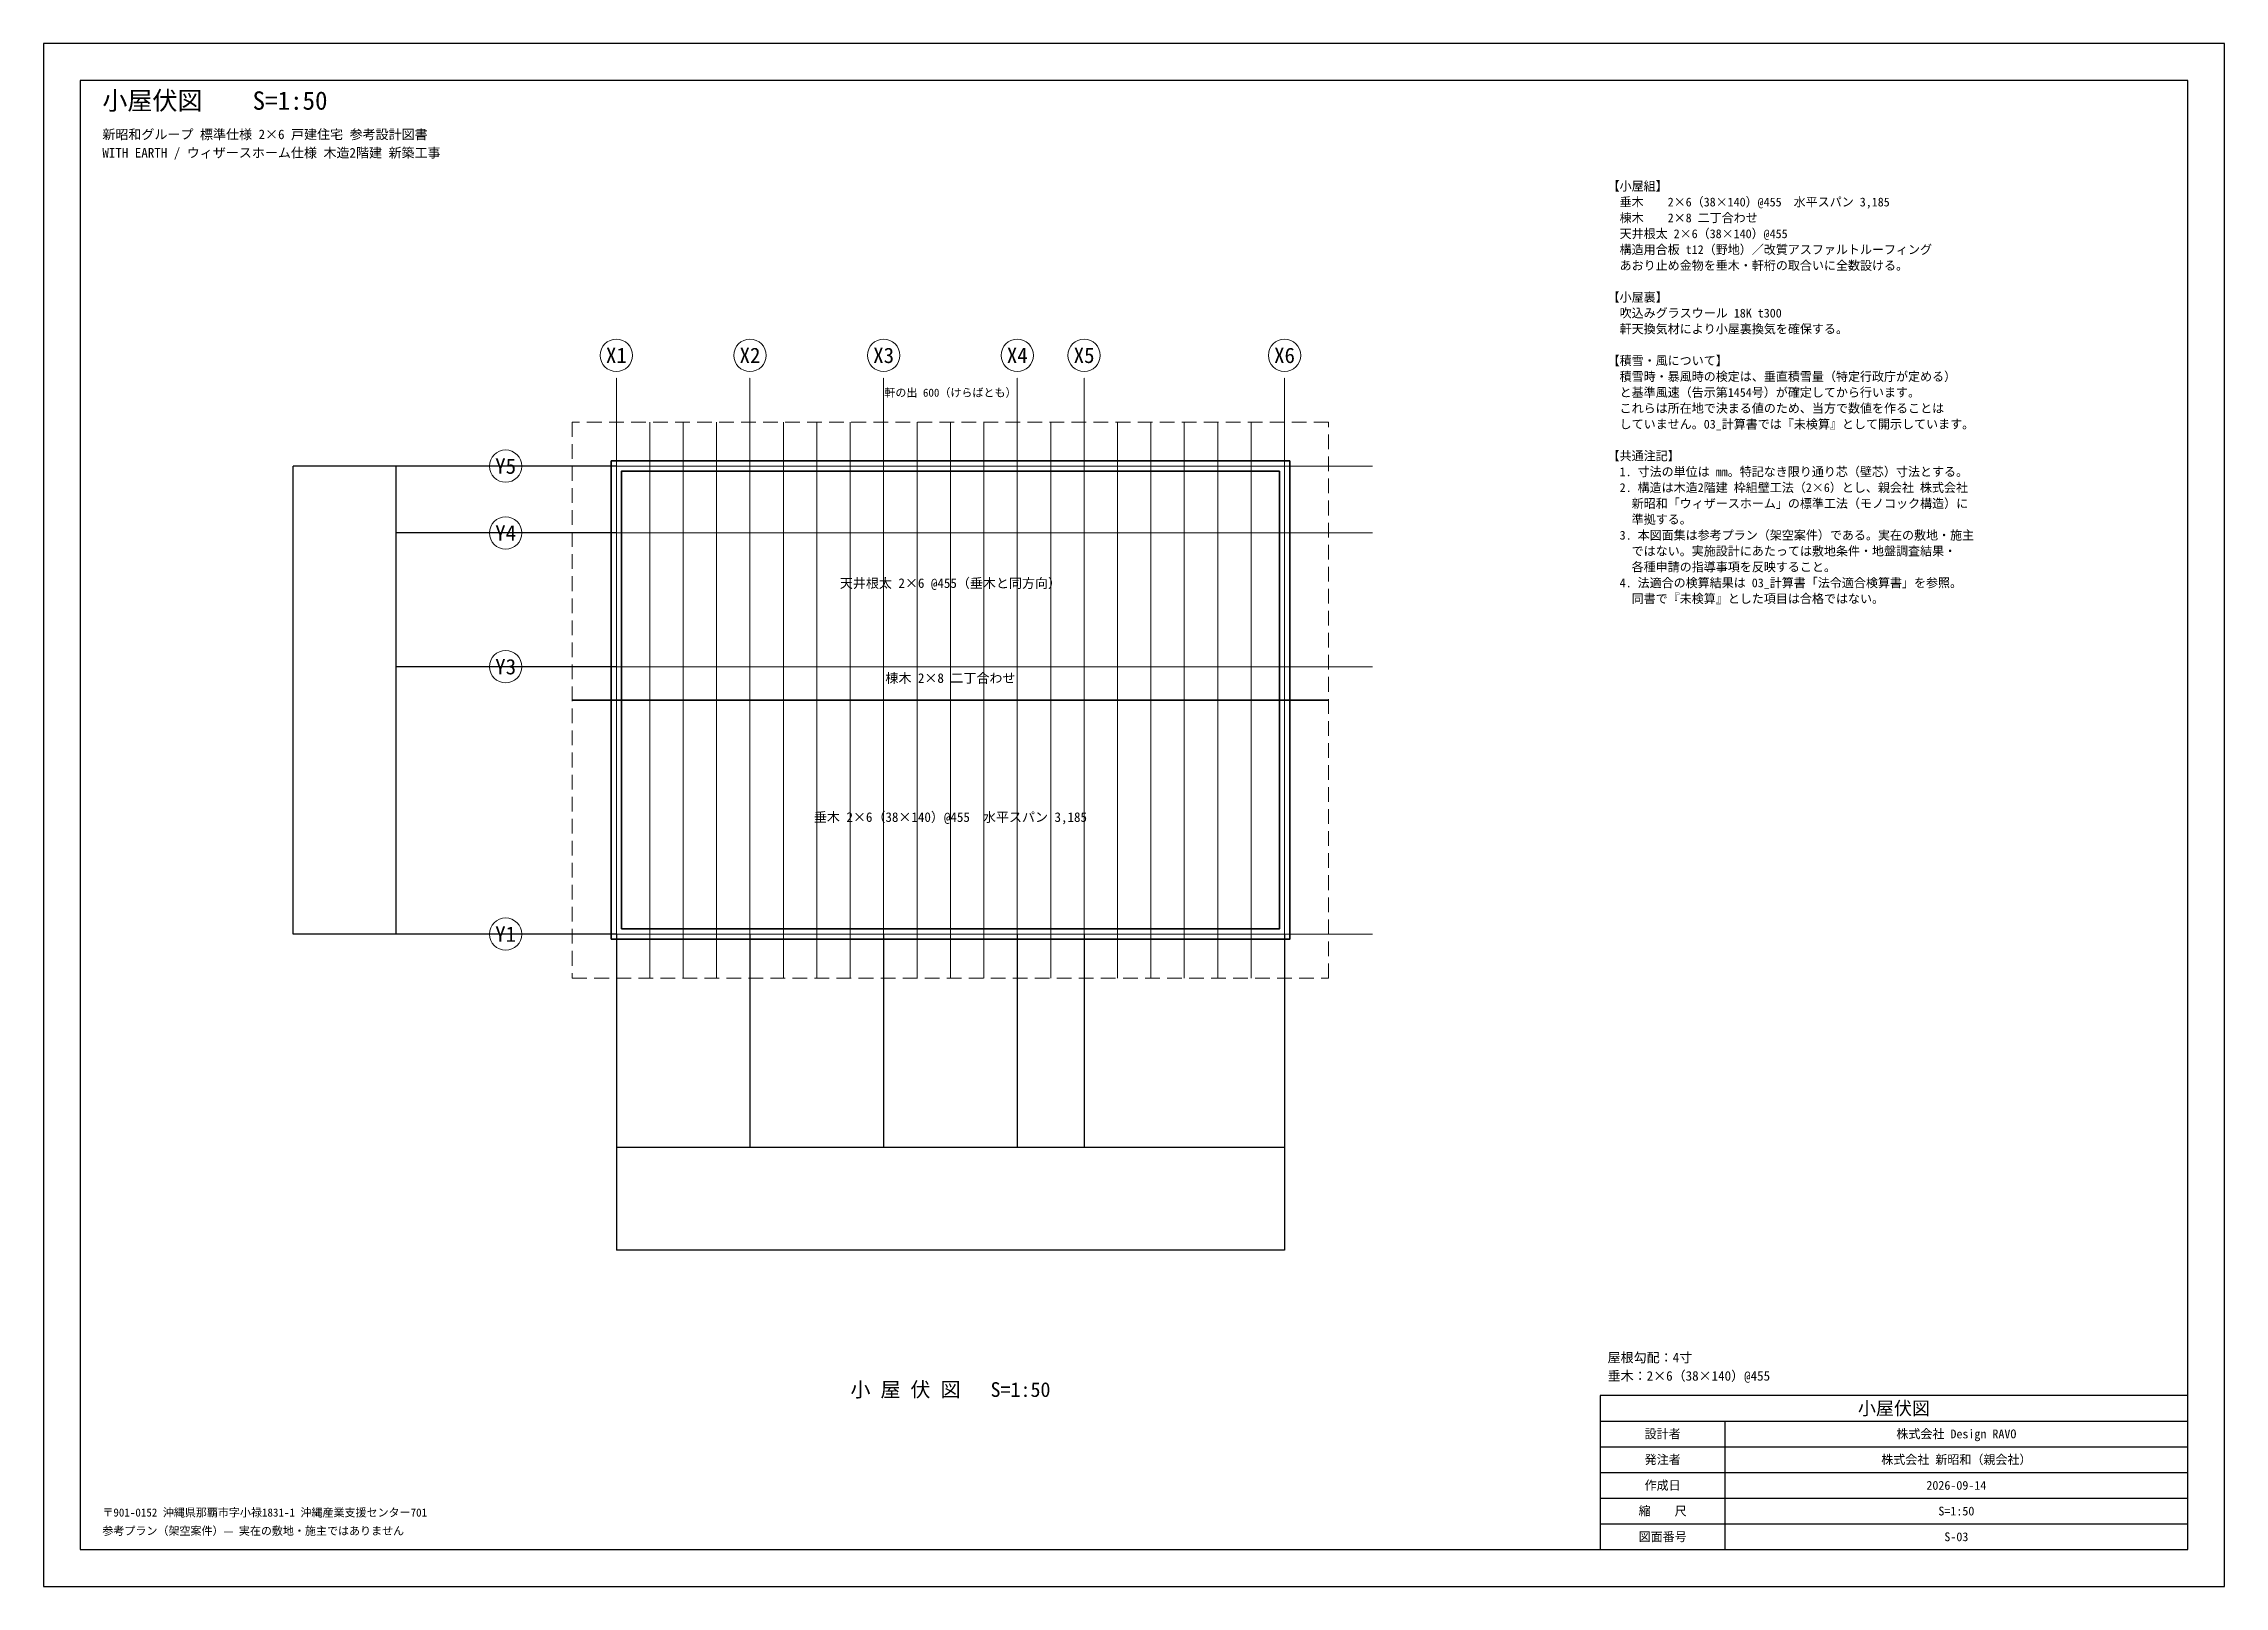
# Model space of a CAD drawing. Header units: millimetres. Extents: x -7800 to 21900, y -8879 to 12121.
import ezdxf
from ezdxf.enums import TextEntityAlignment as Align

# ---------------------------------------------------------------- set-up
doc = ezdxf.new("R2010")
doc.units = ezdxf.units.MM
doc.linetypes.add('DASHDOT2', pattern=[1.778, 1.27, -0.254, 0, -0.254])
doc.linetypes.add('HIDDEN2', pattern=[300, 200, -100])
for name, color, linetype, lineweight in [('A-ANNO', 2, 'Continuous', 13), ('A-DIM', 3, 'Continuous', 9), ('A-GRID', 8, 'Continuous', 9), ('A-ROOF', 5, 'Continuous', 18), ('A-TTLB', 7, 'Continuous', 25), ('S-ANNO', 2, 'Continuous', 13), ('S-BEAM', 5, 'Continuous', 35), ('S-JOIST', 4, 'Continuous', 18)]:
    doc.layers.add(name, color=color, linetype=linetype, lineweight=lineweight)
doc.styles.add('DIP', font='msgothic.ttc')
doc.styles.add('OpenSansCondensed-Light', font='OpenSansCondensed-Light.ttf')
doc.dimstyles.new('EZDXF', dxfattribs={"dimtxt": 0.25, "dimasz": 0.175, "dimexe": 0.375, "dimexo": 0.125, "dimgap": 0.1, "dimtad": 1, "dimlfac": 100, "dimzin": 12, "dimdsep": 46, "dimtxsty": 'OpenSansCondensed-Light', "dimblk": 'ARCHTICK', "dimcen": 2.5, "dimazin": 3, "dimtfac": 0.5, "dimtmove": 2, "dimatfit": 3})

# ---------------------------------------------------------------- blocks, each defined once
blk = doc.blocks.new('_ARCHTICK')
at = {"color": 0, "linetype": 'BYBLOCK', "const_width": 0.15}
blk.add_lwpolyline([(-0.5, -0.5), (0.5, 0.5)], dxfattribs=at)

msp = doc.modelspace()

# ---------------------------------------------------------------- linework, layer by layer
at = {"layer": 'A-GRID', "linetype": 'DASHDOT2'}
for p, q in [((0, -1200), (0, 7570)), ((1820, -1200), (1820, 7570)), ((3640, -1200), (3640, 7570)), ((5460, -1200), (5460, 7570)), ((6370, -1200), (6370, 7570)), ((9100, -1200), (9100, 7570)), ((-1200, 6370), (10300, 6370)), ((-1200, 5460), (10300, 5460)), ((-1200, 3640), (10300, 3640)), ((-1200, 0), (10300, 0))]:
    msp.add_line(p, q, dxfattribs=at)
at = {"layer": 'A-GRID'}
for centre in [(0, 7878), (1820, 7878), (3640, 7878), (5460, 7878), (6370, 7878), (9100, 7878), (-1508, 6370), (-1508, 5460), (-1508, 3640), (-1508, 0)]:
    msp.add_circle(centre, 220, dxfattribs=at)
at = {"layer": 'A-ROOF', "linetype": 'HIDDEN2'}
msp.add_lwpolyline([(-600, -600), (9700, -600), (9700, 6970), (-600, 6970)], close=True, dxfattribs=at)
at = {"layer": 'A-TTLB'}
for p, q in [((13399.80761, -6628.83083), (21399.80761, -6628.83083)), ((15099.80761, -6978.83083), (15099.80761, -6628.83083)), ((13399.80761, -6978.83083), (21399.80761, -6978.83083)), ((15099.80761, -7328.83083), (15099.80761, -6978.83083)), ((13399.80761, -7328.83083), (21399.80761, -7328.83083)), ((15099.80761, -7678.83083), (15099.80761, -7328.83083)), ((13399.80761, -7678.83083), (21399.80761, -7678.83083)), ((15099.80761, -8028.83083), (15099.80761, -7678.83083)), ((13399.80761, -8028.83083), (21399.80761, -8028.83083)), ((15099.80761, -8378.83083), (15099.80761, -8028.83083))]:
    msp.add_line(p, q, dxfattribs=at)
for points in [[(-7800.19239, -8878.83083), (21899.80761, -8878.83083), (21899.80761, 12121.16917), (-7800.19239, 12121.16917)], [(-7300.19239, -8378.83083), (21399.80761, -8378.83083), (21399.80761, 11621.16917), (-7300.19239, 11621.16917)], [(13399.80761, -8378.83083), (21399.80761, -8378.83083), (21399.80761, -6278.83083), (13399.80761, -6278.83083)]]:
    msp.add_lwpolyline(points, close=True, dxfattribs=at)
at = {"layer": 'S-BEAM'}
msp.add_line((-600, 3185), (9700, 3185), dxfattribs=at)
for points in [[(-70, -70), (9170, -70), (9170, 6440), (-70, 6440)], [(70, 70), (9030, 70), (9030, 6300), (70, 6300)]]:
    msp.add_lwpolyline(points, close=True, dxfattribs=at)
at = {"layer": 'S-JOIST'}
for p, q in [((455, -600), (455, 6970)), ((910, -600), (910, 6970)), ((1365, -600), (1365, 6970)), ((1820, -600), (1820, 6970)), ((2275, -600), (2275, 6970)), ((2730, -600), (2730, 6970)), ((3185, -600), (3185, 6970)), ((3640, -600), (3640, 6970)), ((4095, -600), (4095, 6970)), ((4550, -600), (4550, 6970)), ((5005, -600), (5005, 6970)), ((5460, -600), (5460, 6970)), ((5915, -600), (5915, 6970)), ((6370, -600), (6370, 6970)), ((6825, -600), (6825, 6970)), ((7280, -600), (7280, 6970)), ((7735, -600), (7735, 6970)), ((8190, -600), (8190, 6970)), ((8645, -600), (8645, 6970))]:
    msp.add_line(p, q, dxfattribs=at)

# ---------------------------------------------------------------- texts
at = {"layer": 'A-ANNO', "style": 'DIP'}
for s, p in [('【小屋組】', (13499.80761, 10121.16917)), ('\u3000棟木\u3000\u30002×8 二丁合わせ', (13499.80761, 9689.16917)), ('\u3000垂木\u3000\u30002×6（38×140）@455\u3000水平スパン 3,185', (13499.80761, 9905.16917)), ('\u3000天井根太 2×6（38×140）@455', (13499.80761, 9473.16917)), ('\u3000構造用合板 t12（野地）／改質アスファルトルーフィング', (13499.80761, 9257.16917)), ('\u3000あおり止め金物を垂木・軒桁の取合いに全数設ける。', (13499.80761, 9041.16917)), ('【小屋裏】', (13499.80761, 8609.16917)), ('\u3000吹込みグラスウール 18K t300', (13499.80761, 8393.16917)), ('\u3000軒天換気材により小屋裏換気を確保する。', (13499.80761, 8177.16917)), ('【積雪・風について】', (13499.80761, 7745.16917)), ('\u3000積雪時・暴風時の検定は、垂直積雪量（特定行政庁が定める）', (13499.80761, 7529.16917)), ('\u3000と基準風速（告示第1454号）が確定してから行います。', (13499.80761, 7313.16917)), ('\u3000これらは所在地で決まる値のため、当方で数値を作ることは', (13499.80761, 7097.16917)), ('\u3000していません。03_計算書では『未検算』として開示しています。', (13499.80761, 6881.16917)), ('【共通注記】', (13499.80761, 6449.16917)), ('\u30001. 寸法の単位は mm。特記なき限り通り芯（壁芯）寸法とする。', (13499.80761, 6233.16917)), ('\u30002. 構造は木造2階建 枠組壁工法（2×6）とし、親会社 株式会社', (13499.80761, 6017.16917)), ('\u3000\u3000新昭和「ウィザースホーム」の標準工法（モノコック構造）に', (13499.80761, 5801.16917)), ('\u3000\u3000準拠する。', (13499.80761, 5585.16917)), ('\u30003. 本図面集は参考プラン（架空案件）である。実在の敷地・施主', (13499.80761, 5369.16917)), ('\u3000\u3000各種申請の指導事項を反映すること。', (13499.80761, 4937.16917)), ('\u3000\u3000ではない。実施設計にあたっては敷地条件・地盤調査結果・', (13499.80761, 5153.16917)), ('\u30004. 法適合の検算結果は 03_計算書「法令適合検算書」を参照。', (13499.80761, 4721.16917)), ('\u3000\u3000同書で『未検算』とした項目は合格ではない。', (13499.80761, 4505.16917))]:
    msp.add_text(s, height=120, dxfattribs=at).set_placement(p)
at = {"layer": 'A-GRID', "style": 'DIP'}
for s, p in [('X1', (0, 7878)), ('X2', (1820, 7878)), ('X3', (3640, 7878)), ('X4', (5460, 7878)), ('X5', (6370, 7878)), ('X6', (9100, 7878)), ('Y5', (-1508, 6370)), ('Y4', (-1508, 5460)), ('Y3', (-1508, 3640)), ('Y1', (-1508, 0))]:
    msp.add_text(s, height=209, dxfattribs=at).set_placement(p, align=Align.MIDDLE_CENTER)
at = {"layer": 'A-ROOF', "style": 'DIP'}
msp.add_text('軒の出 600（けらばとも）', height=110, dxfattribs=at).set_placement((4550, 7370), align=Align.MIDDLE_CENTER)
at = {"layer": 'A-TTLB', "style": 'DIP'}
for s, height, p in [('小屋伏図\u3000\u3000S=1:50', 250, (-7000.19239, 11221.16917)), ('WITH EARTH / ウィザースホーム仕様 木造2階建 新築工事', 130, (-7000.19239, 10571.16917)), ('新昭和グループ 標準仕様 2×6 戸建住宅 参考設計図書', 130, (-7000.19239, 10821.16917)), ('屋根勾配：4寸', 130, (13499.80761, -5828.83083)), ('垂木：2×6（38×140）@455', 130, (13499.80761, -6078.83083)), ('〒901-0152 沖縄県那覇市字小禄1831-1 沖縄産業支援センター701', 110, (-7000.19239, -7928.83083)), ('参考プラン（架空案件）— 実在の敷地・施主ではありません', 110, (-7000.19239, -8178.83083))]:
    msp.add_text(s, height=height, dxfattribs=at).set_placement(p)
for s, height, p in [('小 屋 伏 図   S=1:50', 200, (4550, -6200)), ('小屋伏図', 180, (17399.80761, -6453.83083)), ('設計者', 120, (14249.80761, -6803.83083)), ('株式会社 Design RAVO', 120, (18249.80761, -6803.83083)), ('発注者', 120, (14249.80761, -7153.83083)), ('株式会社 新昭和（親会社）', 120, (18249.80761, -7153.83083)), ('作成日', 120, (14249.80761, -7503.83083)), ('2026-09-14', 120, (18249.80761, -7503.83083)), ('縮\u3000\u3000尺', 120, (14249.80761, -7853.83083)), ('S=1:50', 120, (18249.80761, -7853.83083)), ('図面番号', 120, (14249.80761, -8203.83083)), ('S-03', 120, (18249.80761, -8203.83083))]:
    msp.add_text(s, height=height, dxfattribs=at).set_placement(p, align=Align.MIDDLE_CENTER)
at = {"layer": 'S-ANNO', "style": 'DIP'}
for s, p in [('天井根太 2×6 @455（垂木と同方向）', (4550, 4777.5)), ('棟木 2×8 二丁合わせ', (4550, 3485)), ('垂木 2×6（38×140）@455\u3000水平スパン 3,185', (4550, 1592.5))]:
    msp.add_text(s, height=130, dxfattribs=at).set_placement(p, align=Align.MIDDLE_CENTER)

# ---------------------------------------------------------------- dimensions: what is measured, and where the dimension line sits
at = {"layer": 'A-DIM'}
for base, p1, p2 in [((-4400, 0), (0, 0), (0, 6370)), ((-3000, 5460), (0, 5460), (0, 6370)), ((-3000, 3640), (0, 3640), (0, 5460)), ((-3000, 0), (0, 0), (0, 3640))]:
    msp.add_linear_dim(base=base, p1=p1, p2=p2, angle=90, dimstyle='EZDXF', dxfattribs=at).render()
for base, p1, p2 in [((0, -2900), (0, 0), (1820, 0)), ((0, -4300), (0, 0), (9100, 0)), ((1820, -2900), (1820, 0), (3640, 0)), ((3640, -2900), (3640, 0), (5460, 0)), ((5460, -2900), (5460, 0), (6370, 0)), ((6370, -2900), (6370, 0), (9100, 0))]:
    msp.add_linear_dim(base=base, p1=p1, p2=p2, dimstyle='EZDXF', dxfattribs=at).render()

doc.saveas('drawing.dxf')
